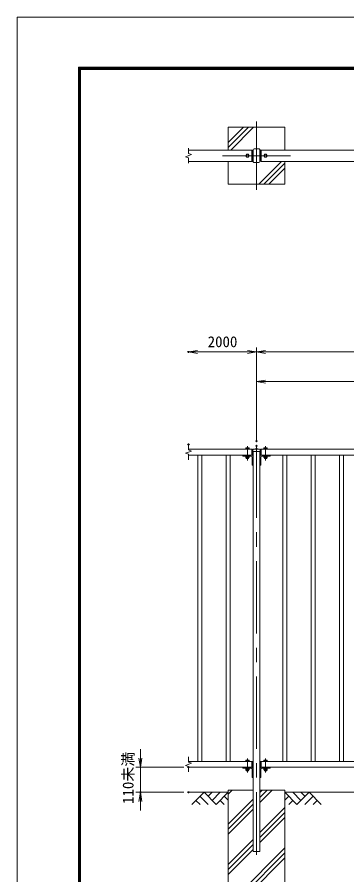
# Model space of a CAD drawing. Units: millimetres, scale not verified. Extents: x -4200 to 4200, y -2970 to 2970.
# Drawn here: x -4200 to -2747, y -804 to 2970 of the extents above; entities that cross this region are included whole.
import ezdxf
from ezdxf.enums import TextEntityAlignment as Align

# ---------------------------------------------------------------- set-up
doc = ezdxf.new("R2010")
doc.units = ezdxf.units.MM
doc.header["$LTSCALE"] = 10
doc.header["$PDMODE"] = 32
doc.header["$PDSIZE"] = 5
doc.linetypes.add('USER1', pattern=[50.8, 31.75, -6.35, 6.35, -6.35])
for name, color, linetype, lineweight in [('0-0_D-BGD', 7, 'Continuous', 18), ('0-1_D-STR4', 7, 'Continuous', 18), ('0-2_D-DCR-HCH', 7, 'Continuous', 13), ('0-3_D-BMK', 2, 'USER1', 13), ('0-4_D-STR1', 1, 'Continuous', 18), ('0-6_D-STR-DIM', 7, 'Continuous', 13), ('0-7_0', 7, 'Continuous', 18), ('0-9_D-STR3', 3, 'Continuous', 13), ('0-B_D-TTL', 7, 'Continuous', 18)]:
    doc.layers.add(name, color=color, linetype=linetype, lineweight=lineweight)
doc.layers.add('0-8_Defpoints', color=253, linetype='Continuous')
doc.styles.add('ＭＳ ゴシック', font='')
doc.styles.get('ＭＳ ゴシック').set_extended_font_data('MS Gothic')

# ---------------------------------------------------------------- blocks, each defined once
blk = doc.blocks.new('_Open')
at = {"layer": '0-7_0'}
blk.add_line((-10, 1.667), (0, 0), dxfattribs=at)
blk.add_lwpolyline([(-10, -1.667), (0, 0), (-10, 0)], dxfattribs=at)

msp = doc.modelspace()

# ---------------------------------------------------------------- linework, layer by layer
at = {"layer": '0-0_D-BGD'}
for p, q in [((-3270.03, -441.13), (-3445.03, -441.13)), ((-1270.03, -441.13), (-3020.03, -441.13))]:
    msp.add_line(p, q, dxfattribs=at)
at = {"layer": '0-1_D-STR4'}
for p, q in [((-3020.03, 2485.14), (-3270.03, 2485.14)), ((-3270.03, 2485.14), (-3270.03, 2385.14)), ((-3020.03, 2385.14), (-3020.03, 2485.14)), ((-3270.03, 2335.14), (-3270.03, 2235.14)), ((-3270.03, -431.13), (-3270.03, -1031.13)), ((-3160.03, -431.13), (-3270.03, -431.13)), ((-3020.03, -431.13), (-3130.03, -431.13)), ((-3020.03, -431.13), (-3020.03, -1031.13))]:
    msp.add_line(p, q, dxfattribs=at)
msp.add_lwpolyline([(-3270.03, 2235.14), (-3020.03, 2235.14), (-3020.03, 2335.14)], dxfattribs=at)
at = {"layer": '0-2_D-DCR-HCH'}
for p, q in [((-3270.03, 2396.11), (-3181, 2485.14)), ((-3270.03, 2418.21), (-3203.1, 2485.14)), ((-3258.91, 2385.14), (-3158.91, 2485.14)), ((-3035.03, 2335.14), (-3135.03, 2235.14)), ((-3020.03, 2328.04), (-3112.93, 2235.14)), ((-3020.03, 2305.94), (-3090.84, 2235.14)), ((-3376.45, -441.13), (-3429.67, -494.34)), ((-3376.45, -441.13), (-3323.24, -494.34)), ((-3358.72, -458.87), (-3340.98, -441.13)), ((-3340.98, -476.6), (-3305.5, -441.13)), ((-3323.24, -494.34), (-3270.03, -441.13)), ((-2966.82, -494.34), (-3020.03, -441.13)), ((-2949.08, -476.6), (-2984.56, -441.13)), ((-2913.61, -441.13), (-2966.82, -494.34)), ((-2931.25, -458.96), (-2949.08, -441.13)), ((-2913.61, -441.13), (-2860.39, -494.34)), ((-3411.93, -476.6), (-3394.11, -494.34)), ((-3394.19, -458.87), (-3358.55, -494.34)), ((-3305.5, -476.6), (-3287.69, -494.34)), ((-3287.77, -458.87), (-3270.03, -476.52)), ((-3002.29, -458.87), (-3020.03, -476.52)), ((-2984.56, -476.6), (-3002.37, -494.34)), ((-2895.87, -458.87), (-2931.51, -494.34)), ((-2878.13, -476.6), (-2895.95, -494.34))]:
    msp.add_line(p, q, dxfattribs=at)
at = {"layer": '0-3_D-BMK'}
for p, q in [((-3145.03, 2210.14), (-3145.03, 2510.14)), ((-2995.03, 2360.14), (-3295.03, 2360.14)), ((-3185.03, 1082.22), (-3185.03, 1019.52)), ((-3145.03, 1083.87), (-3145.03, -716.13)), ((-3105.03, 1082.22), (-3105.03, 1019.52)), ((-3185.03, -291.78), (-3185.03, -354.48)), ((-3105.03, -291.78), (-3105.03, -354.48))]:
    msp.add_line(p, q, dxfattribs=at)
at = {"layer": '0-4_D-STR1'}
for p, q in [((-3445.03, 2385.14), (-3165.03, 2385.14)), ((-3165.03, 2335.14), (-3165.03, 2385.14)), ((-3164.53, 2384.89), (-3165.03, 2384.89)), ((-3163.03, 2383.39), (-3163.03, 2336.89)), ((-3163.03, 2380.57), (-3160.03, 2380.57)), ((-3160.03, 2385.54), (-3160.03, 2334.74)), ((-3155.43, 2390.14), (-3134.63, 2390.14)), ((-3130.03, 2334.74), (-3130.03, 2385.54)), ((-3127.03, 2380.57), (-3130.03, 2380.57)), ((-3127.03, 2383.39), (-3127.03, 2336.89)), ((-3125.53, 2384.89), (-3125.03, 2384.89)), ((-3125.03, 2335.14), (-3125.03, 2385.14)), ((-1165.03, 2385.14), (-3125.03, 2385.14)), ((-3163.03, 2340.57), (-3160.03, 2340.57)), ((-3127.03, 2340.57), (-3130.03, 2340.57)), ((-3445.03, 2335.14), (-3165.03, 2335.14)), ((-3164.53, 2335.39), (-3165.03, 2335.39)), ((-3155.43, 2330.14), (-3134.63, 2330.14)), ((-3125.53, 2335.39), (-3125.03, 2335.39)), ((-1165.03, 2335.14), (-3125.03, 2335.14)), ((-3165.03, 1068.87), (-3445.03, 1068.87)), ((-3165.03, 1068.87), (-3165.03, 1042.87)), ((-3164.53, 1068.62), (-3165.03, 1068.62)), ((-3163.03, 1044.62), (-3163.03, 1067.12)), ((-3161.28, 1065.87), (-3161.28, 1058.87)), ((-3161.28, 1058.87), (-3128.78, 1058.87)), ((-3160.03, 1058.87), (-3160.03, -701.13)), ((-3145.03, 1071.87), (-3158.28, 1068.87)), ((-3158.28, 1068.87), (-3131.78, 1068.87)), ((-3145.03, 1071.87), (-3131.78, 1068.87)), ((-3130.03, -701.13), (-3130.03, 1058.87)), ((-3128.78, 1065.87), (-3128.78, 1058.87)), ((-3127.03, 1044.62), (-3127.03, 1067.12)), ((-3125.53, 1068.62), (-3125.03, 1068.62)), ((-3125.03, 1068.87), (-1165.03, 1068.87)), ((-3125.03, 1068.87), (-3125.03, 1042.87)), ((-3165.03, 1042.87), (-3445.03, 1042.87)), ((-3404.03, 1042.87), (-3404.03, -305.13)), ((-3386.03, 1042.87), (-3386.03, -305.13)), ((-3279.03, 1042.87), (-3279.03, -305.13)), ((-3261.03, 1042.87), (-3261.03, -305.13)), ((-3205.03, 1042.87), (-3205.03, 1038.37)), ((-3205.03, 1042.87), (-3169.03, 1042.87)), ((-3205.03, 1038.37), (-3169.03, 1038.37)), ((-3164.53, 1043.12), (-3165.03, 1043.12)), ((-3164.53, 1033.87), (-3164.53, 997.87)), ((-3125.53, 1043.12), (-3125.03, 1043.12)), ((-3125.53, 1033.87), (-3125.53, 997.87)), ((-3125.03, 1042.87), (-1165.03, 1042.87)), ((-3085.03, 1042.87), (-3121.03, 1042.87)), ((-3085.03, 1038.37), (-3121.03, 1038.37)), ((-3085.03, 1042.87), (-3085.03, 1038.37)), ((-3029.03, 1042.87), (-3029.03, -305.13)), ((-3011.03, 1042.87), (-3011.03, -305.13)), ((-2904.03, 1042.87), (-2904.03, -305.13)), ((-2886.03, 1042.87), (-2886.03, -305.13)), ((-2779.03, 1042.87), (-2779.03, -305.13)), ((-2761.03, 1042.87), (-2761.03, -305.13)), ((-3164.53, 997.87), (-3160.03, 997.87)), ((-3125.53, 997.87), (-3130.03, 997.87)), ((-3165.03, -305.13), (-3445.03, -305.13)), ((-3165.03, -331.13), (-3445.03, -331.13)), ((-3205.03, -331.13), (-3205.03, -335.63)), ((-3205.03, -331.13), (-3169.03, -331.13)), ((-3205.03, -335.63), (-3169.03, -335.63)), ((-3165.03, -305.13), (-3165.03, -331.13)), ((-3165.03, -305.13), (-3165.03, -331.13)), ((-3164.53, -305.38), (-3165.03, -305.38)), ((-3164.53, -330.88), (-3165.03, -330.88)), ((-3163.03, -329.38), (-3163.03, -306.88)), ((-3127.03, -329.38), (-3127.03, -306.88)), ((-3125.53, -305.38), (-3125.03, -305.38)), ((-3125.53, -330.88), (-3125.03, -330.88)), ((-3125.03, -305.13), (-1165.03, -305.13)), ((-3125.03, -305.13), (-3125.03, -331.13)), ((-3125.03, -331.13), (-1165.03, -331.13)), ((-3085.03, -331.13), (-3121.03, -331.13)), ((-3085.03, -335.63), (-3121.03, -335.63)), ((-3085.03, -331.13), (-3085.03, -335.63)), ((-3164.53, -340.13), (-3164.53, -376.13)), ((-3164.53, -376.13), (-3160.03, -376.13)), ((-3125.53, -376.13), (-3130.03, -376.13)), ((-3125.53, -340.13), (-3125.53, -376.13)), ((-3160.03, -701.13), (-3130.03, -701.13))]:
    msp.add_line(p, q, dxfattribs=at)
for centre, radius, start, end in [((-3164.53, 2383.39), 1.5, 0, 90), ((-3155.43, 2385.54), 4.6, 90.00002, 179.99999), ((-3134.63, 2385.54), 4.6, 0, 90.00002), ((-3125.53, 2383.39), 1.5, 90.00004, 180.00004), ((-3164.53, 2336.89), 1.5, 270, 0), ((-3155.43, 2334.74), 4.6, 179.99999, 270.00002), ((-3134.63, 2334.74), 4.6, 270.00002, 0), ((-3125.53, 2336.89), 1.5, 180.00004, 270.00004), ((-3164.53, 1067.12), 1.5, 0, 90), ((-3158.28, 1065.87), 3, 90, 180), ((-3131.78, 1065.87), 3, 0, 90), ((-3125.53, 1067.12), 1.5, 90, 180), ((-3169.03, 1033.87), 9, 0, 90), ((-3169.03, 1033.87), 4.5, 0, 90), ((-3164.53, 1044.62), 1.5, 270, 0), ((-3121.03, 1033.87), 9, 90, 180), ((-3125.53, 1044.62), 1.5, 180, 270), ((-3121.03, 1033.87), 4.5, 90, 180), ((-3169.03, -340.13), 9, 0, 90), ((-3169.03, -340.13), 4.5, 0, 90), ((-3164.53, -306.88), 1.5, 0, 90), ((-3164.53, -329.38), 1.5, 270, 0), ((-3121.03, -340.13), 9, 90, 180), ((-3125.53, -306.88), 1.5, 90, 180), ((-3125.53, -329.38), 1.5, 180, 270), ((-3121.03, -340.13), 4.5, 90, 180)]:
    msp.add_arc(centre, radius, start, end, dxfattribs=at)
at = {"layer": '0-6_D-STR-DIM'}
for p, q in [((-3445.03, 2393.57), (-3445.03, 2369.76)), ((-3458.24, 2355.33), (-3431.82, 2364.95)), ((-3445.03, 2350.52), (-3458.24, 2355.33)), ((-3431.82, 2364.95), (-3445.03, 2369.76)), ((-3445.03, 2350.52), (-3445.03, 2326.71)), ((-3145.03, 1123.87), (-3145.03, 1516.45)), ((-3145.03, 1103.87), (-3145.03, 1516.45)), ((-3145.03, 1496.45), (-3445.03, 1496.45)), ((-3145.03, 1496.45), (-1145.03, 1496.45)), ((-3145.03, 1103.87), (-3145.03, 1386.34)), ((-3145.03, 1366.34), (-1145.03, 1366.34)), ((-3458.24, 1051.06), (-3431.82, 1060.68)), ((-3445.03, 1089.3), (-3445.03, 1065.49)), ((-3431.82, 1060.68), (-3445.03, 1065.49)), ((-3445.03, 1046.25), (-3458.24, 1051.06)), ((-3445.03, 1046.25), (-3445.03, 1022.44)), ((-3656.53, -291.13), (-3656.53, -251.13)), ((-3445.03, -284.7), (-3445.03, -308.51)), ((-3465.03, -331.13), (-3676.53, -331.13)), ((-3656.53, -331.13), (-3656.53, -441.13)), ((-3458.24, -322.94), (-3431.82, -313.32)), ((-3445.03, -327.75), (-3458.24, -322.94)), ((-3431.82, -313.32), (-3445.03, -308.51)), ((-3445.03, -327.75), (-3445.03, -351.56)), ((-3465.03, -441.13), (-3676.53, -441.13)), ((-3656.53, -481.13), (-3656.53, -521.13))]:
    msp.add_line(p, q, dxfattribs=at)
at = {"layer": '0-7_0'}
for p, q in [((-3270.03, -448.92), (-3252.24, -431.13)), ((-3130.03, -485.7), (-3075.46, -431.13)), ((-3130.03, -463.6), (-3097.56, -431.13)), ((-3130.03, -441.5), (-3119.66, -431.13)), ((-3270.03, -581.5), (-3160.03, -471.5)), ((-3270.03, -603.6), (-3160.03, -493.6)), ((-3270.03, -625.7), (-3160.03, -515.7)), ((-3130.03, -618.28), (-3020.03, -508.28)), ((-3130.03, -640.38), (-3020.03, -530.38)), ((-3130.03, -662.47), (-3020.03, -552.47)), ((-3270.03, -758.28), (-3160.03, -648.28)), ((-3270.03, -780.38), (-3160.03, -670.38)), ((-3270.03, -935.06), (-3020.03, -685.06)), ((-3270.03, -802.47), (-3160.03, -692.47)), ((-3270.03, -957.15), (-3020.03, -707.15)), ((-3270.03, -979.25), (-3020.03, -729.25))]:
    msp.add_line(p, q, dxfattribs=at)
at = {"layer": '0-8_Defpoints'}
for p in [(-3445.03, 1496.45), (-3145.03, 1103.87), (-3445.03, 1089.8), (-3145.03, 1083.87), (-3445.03, -331.13), (-3656.53, -441.13), (-3445.03, -441.13)]:
    msp.add_point(p, dxfattribs=at)
at = {"layer": '0-9_D-STR3'}
for p, q in [((-3192.53, 2360.15), (-3188.79, 2366.63)), ((-3181.27, 2353.65), (-3177.53, 2360.13)), ((-3108.79, 2353.65), (-3112.53, 2360.13)), ((-3097.53, 2360.15), (-3101.27, 2366.63)), ((-3192.53, 1073.79), (-3191.52, 1074.37)), ((-3192.53, 1068.87), (-3192.53, 1073.79)), ((-3192.53, 1068.87), (-3177.53, 1068.87)), ((-3191.52, 1074.37), (-3178.54, 1074.37)), ((-3188.77, 1068.87), (-3188.77, 1073.79)), ((-3181.29, 1068.87), (-3181.29, 1073.79)), ((-3177.53, 1073.79), (-3178.54, 1074.37)), ((-3177.53, 1068.87), (-3177.53, 1073.79)), ((-3112.53, 1073.79), (-3111.52, 1074.37)), ((-3112.53, 1068.87), (-3112.53, 1073.79)), ((-3097.53, 1068.87), (-3112.53, 1068.87)), ((-3098.54, 1074.37), (-3111.52, 1074.37)), ((-3108.77, 1068.87), (-3108.77, 1073.79)), ((-3101.29, 1068.87), (-3101.29, 1073.79)), ((-3097.53, 1073.79), (-3098.54, 1074.37)), ((-3097.53, 1068.87), (-3097.53, 1073.79)), ((-3192.53, 1038.37), (-3192.53, 1032.45)), ((-3177.53, 1038.37), (-3192.53, 1038.37)), ((-3192.53, 1032.45), (-3191.52, 1031.87)), ((-3178.54, 1031.87), (-3191.52, 1031.87)), ((-3188.77, 1038.37), (-3188.77, 1032.45)), ((-3181.29, 1038.37), (-3181.29, 1032.45)), ((-3177.53, 1032.45), (-3178.54, 1031.87)), ((-3177.53, 1038.37), (-3177.53, 1032.45)), ((-3112.53, 1038.37), (-3112.53, 1032.45)), ((-3112.53, 1038.37), (-3097.53, 1038.37)), ((-3112.53, 1032.45), (-3111.52, 1031.87)), ((-3111.52, 1031.87), (-3098.54, 1031.87)), ((-3108.77, 1038.37), (-3108.77, 1032.45)), ((-3101.29, 1038.37), (-3101.29, 1032.45)), ((-3097.53, 1032.45), (-3098.54, 1031.87)), ((-3097.53, 1038.37), (-3097.53, 1032.45)), ((-3192.53, -300.21), (-3191.52, -299.63)), ((-3192.53, -305.13), (-3192.53, -300.21)), ((-3191.52, -299.63), (-3178.54, -299.63)), ((-3188.77, -305.13), (-3188.77, -300.21)), ((-3181.29, -305.13), (-3181.29, -300.21)), ((-3177.53, -300.21), (-3178.54, -299.63)), ((-3177.53, -305.13), (-3177.53, -300.21)), ((-3112.53, -300.21), (-3111.52, -299.63)), ((-3112.53, -305.13), (-3112.53, -300.21)), ((-3098.54, -299.63), (-3111.52, -299.63)), ((-3108.77, -305.13), (-3108.77, -300.21)), ((-3101.29, -305.13), (-3101.29, -300.21)), ((-3097.53, -300.21), (-3098.54, -299.63)), ((-3097.53, -305.13), (-3097.53, -300.21)), ((-3192.53, -305.13), (-3177.53, -305.13)), ((-3192.53, -335.63), (-3192.53, -341.55)), ((-3177.53, -335.63), (-3192.53, -335.63)), ((-3188.77, -335.63), (-3188.77, -341.55)), ((-3181.29, -335.63), (-3181.29, -341.55)), ((-3177.53, -335.63), (-3177.53, -341.55)), ((-3097.53, -305.13), (-3112.53, -305.13)), ((-3112.53, -335.63), (-3112.53, -341.55)), ((-3112.53, -335.63), (-3097.53, -335.63)), ((-3108.77, -335.63), (-3108.77, -341.55)), ((-3101.29, -335.63), (-3101.29, -341.55)), ((-3097.53, -335.63), (-3097.53, -341.55)), ((-3192.53, -341.55), (-3191.52, -342.13)), ((-3178.54, -342.13), (-3191.52, -342.13)), ((-3177.53, -341.55), (-3178.54, -342.13)), ((-3112.53, -341.55), (-3111.52, -342.13)), ((-3111.52, -342.13), (-3098.54, -342.13)), ((-3097.53, -341.55), (-3098.54, -342.13))]:
    msp.add_line(p, q, dxfattribs=at)
for points in [[(-3192.53, 2360.15), (-3188.78, 2353.64), (-3181.27, 2353.65)], [(-3188.79, 2366.63), (-3181.28, 2366.63), (-3177.53, 2360.13)], [(-3101.27, 2366.63), (-3108.78, 2366.63), (-3112.53, 2360.13)], [(-3097.53, 2360.15), (-3101.28, 2353.64), (-3108.79, 2353.65)]]:
    msp.add_lwpolyline(points, dxfattribs=at)
for centre in [(-3185.03, 2360.14), (-3105.03, 2360.14)]:
    msp.add_circle(centre, 6.49, dxfattribs=at)
for centre, radius, start, end in [((-3191.75, 1066.48), 7.9, 67.81236, 88.31726), ((-3185.03, 1062.04), 12.33, 72.33186, 107.66814), ((-3178.31, 1066.48), 7.9, 91.68274, 112.18764), ((-3111.75, 1066.48), 7.9, 67.81236, 88.31726), ((-3105.03, 1062.04), 12.33, 72.33186, 107.66814), ((-3098.31, 1066.48), 7.9, 91.68274, 112.18764), ((-3191.75, 1039.77), 7.9, 271.68274, 292.18764), ((-3185.03, 1032.38), 6.51, 184.51776, 355.48224), ((-3185.03, 1044.2), 12.33, 252.33186, 287.66814), ((-3178.31, 1039.77), 7.9, 247.81236, 268.31726), ((-3111.75, 1039.77), 7.9, 271.68274, 292.18764), ((-3105.03, 1032.38), 6.51, 184.51776, 355.48224), ((-3105.03, 1044.2), 12.33, 252.33186, 287.66814), ((-3098.31, 1039.77), 7.9, 247.81236, 268.31726), ((-3191.75, -307.52), 7.9, 67.81236, 88.31726), ((-3185.03, -311.96), 12.33, 72.33186, 107.66814), ((-3178.31, -307.52), 7.9, 91.68274, 112.18764), ((-3111.75, -307.52), 7.9, 67.81236, 88.31726), ((-3105.03, -311.96), 12.33, 72.33186, 107.66814), ((-3098.31, -307.52), 7.9, 91.68274, 112.18764), ((-3191.75, -334.23), 7.9, 271.68274, 292.18764), ((-3185.03, -341.62), 6.51, 184.51776, 355.48224), ((-3185.03, -329.8), 12.33, 252.33186, 287.66814), ((-3178.31, -334.23), 7.9, 247.81236, 268.31726), ((-3111.75, -334.23), 7.9, 271.68274, 292.18764), ((-3105.03, -341.62), 6.51, 184.51776, 355.48224), ((-3105.03, -329.8), 12.33, 252.33186, 287.66814), ((-3098.31, -334.23), 7.9, 247.81236, 268.31726)]:
    msp.add_arc(centre, radius, start, end, dxfattribs=at)
at = {"layer": '0-B_D-TTL'}
for points in [[(-4200.16, -2970.05), (4199.84, -2970.05), (4199.84, 2969.95), (-4200.16, 2969.95)], [(-3930.16, 2749.95), (3929.84, 2749.95), (3929.84, -2750.05), (-3930.16, -2750.05)], [(-3927.66, 2747.45), (3927.34, 2747.45), (3927.34, -2747.55), (-3927.66, -2747.55)], [(-3925.16, 2744.95), (3924.84, 2744.95), (3924.84, -2745.05), (-3925.16, -2745.05)], [(-3922.66, 2742.45), (3922.34, 2742.45), (3922.34, -2742.55), (-3922.66, -2742.55)], [(-3920.16, 2739.95), (3919.84, 2739.95), (3919.84, -2740.05), (-3920.16, -2740.05)]]:
    msp.add_lwpolyline(points, close=True, dxfattribs=at)

# ---------------------------------------------------------------- block references
at = {"layer": '0-6_D-STR-DIM', "xscale": 4, "yscale": 4}
for p, rotation in [((-3445.03, 1496.45), 180), ((-3145.03, 1496.45), 180), ((-3145.03, 1366.34), 180), ((-3656.53, -331.13), 270), ((-3656.53, -441.13), 90)]:
    msp.add_blockref('_Open', p, dxfattribs=dict(at, rotation=rotation))
msp.add_blockref('_Open', (-3145.03, 1496.45), dxfattribs=at)

# ---------------------------------------------------------------- texts
at = {"layer": '0-6_D-STR-DIM', "style": 'ＭＳ ゴシック'}
msp.add_text('2000', height=48.09, dxfattribs=at).set_placement((-3360.3, 1503.19), align=Align.BOTTOM_LEFT)
msp.add_text('110未満', height=48.09, rotation=90, dxfattribs=at).set_placement((-3672.8, -492.43), align=Align.BOTTOM_LEFT)

doc.saveas('drawing.dxf')
